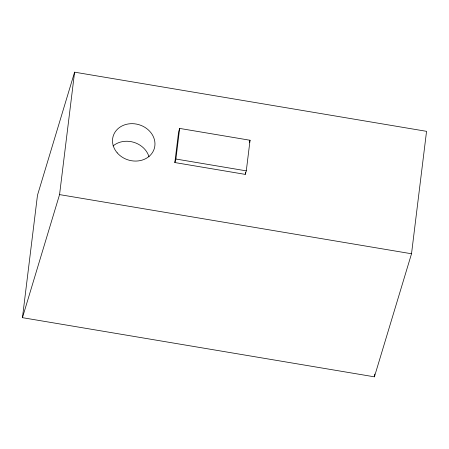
<?xml version="1.0" encoding="UTF-8"?>
<svg xmlns="http://www.w3.org/2000/svg" width="449" height="449" viewBox="0 0 449 449"><rect width="100%" height="100%" fill="white"/><g stroke="black" fill="none" stroke-linecap="round" stroke-linejoin="round"><path stroke-width="0.67" d="M22.45 317.668L37.48 195.236L74.596 72.166L426.55 131.333L411.52 253.764L374.404 376.834L22.45 317.668L59.56 194.602L74.596 72.166M174.841 162.549L178.601 131.939L179.662 128.42L250.048 140.256L246.293 170.861L245.233 174.38L174.841 162.549L175.901 159.03L179.662 128.42M245.233 174.38L245.491 172.293M374.404 376.834L374.747 374.051M249.341 142.597L250.048 140.256M175.901 159.03L246.293 170.861M59.56 194.602L411.52 253.764M113.053 145.953A21.473 18.431 16.8 0 1 133.768 142.305A21.473 18.431 16.8 0 1 148.995 156.808M117.211 152.845A21.473 18.431 16.8 0 0 153.552 150.55A21.473 18.431 16.8 0 0 130.451 123.711A21.473 18.431 16.8 0 0 117.211 152.845"/></g></svg>
